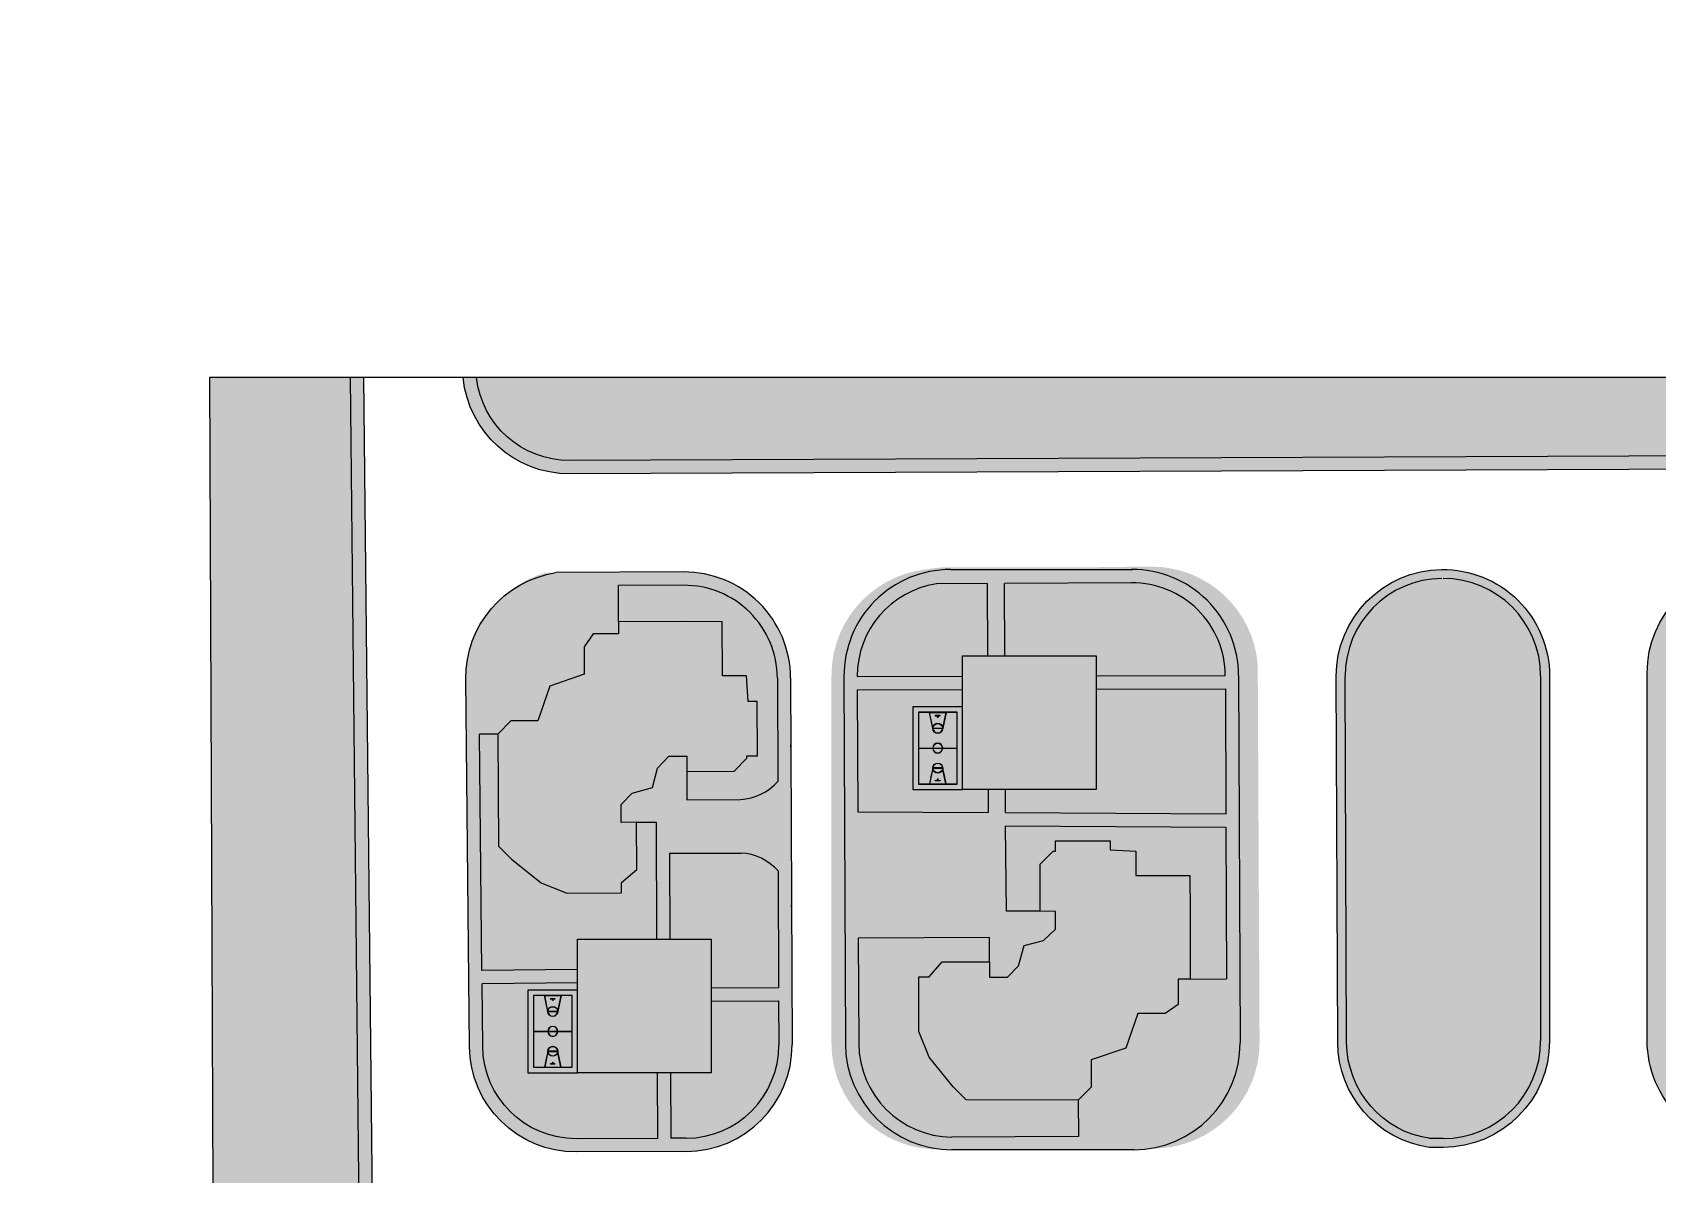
# Model space of a CAD drawing. Header units: inches. Extents: x -634 to 3638, y -6930911 to 5552.
# Drawn here: x 2488.9 to 2672, y 2470.1 to 2598.8 of the extents above; entities that cross this region are included whole.
import ezdxf

# ---------------------------------------------------------------- set-up
doc = ezdxf.new("R2010")
doc.units = ezdxf.units.IN
doc.header["$MEASUREMENT"] = 0
doc.layers.add('ELEV', color=134, linetype='Continuous', lineweight=18)
doc.layers.add('SPORT', color=7, linetype='Continuous')
doc.layers.add('зеленая зона', color=100, linetype='Continuous')
for name, color, linetype, true_color in [('дет.площадки', 7, 'Continuous', 0xf5eb38), ('дорога', 7, 'Continuous', 0x737373), ('жил.зона', 7, 'Continuous', 0xee6868)]:
    doc.layers.add(name, color=color, linetype=linetype, true_color=true_color)

# ---------------------------------------------------------------- blocks, each defined once
blk = doc.blocks.new('A$C6FDB6B95')
at = {"layer": 'SPORT'}
for p, q in [((-2148, 1133), (1300, 1133)), ((-2148, -936), (-2148, 1133)), ((-1918, 904), (1070, 904)), ((-1918, -706), (-1918, 904)), ((-427, -706), (-427, 904)), ((-421, -706), (-421, 904)), ((1070, 904), (1070, -706)), ((1300, 1133), (1300, -936)), ((-1920, 438), (-1256, 300)), ((-1918, -246), (-1918, 444)), ((-1918, -246), (-1918, 444)), ((-1918, 444), (-1255, 306)), ((-1721, 403), (-1720, 408)), ((-1716, 402), (-1721, 403)), ((-1720, 408), (-1715, 407)), ((-1715, 407), (-1716, 402)), ((-1620, 382), (-1619, 387)), ((-1615, 381), (-1620, 382)), ((-1619, 387), (-1613, 386)), ((-1613, 386), (-1615, 381)), ((-1519, 361), (-1518, 366)), ((-1513, 360), (-1519, 361)), ((-1518, 366), (-1512, 365)), ((-1512, 365), (-1513, 360)), ((-1277, 305), (-1276, 299)), ((-1258, -102), (-1258, 300)), ((-1252, 300), (-1252, -102)), ((-427, -418), (-427, 616)), ((-421, -418), (-421, 616)), ((1070, 444), (406, 306)), ((1071, 438), (407, 300)), ((409, -102), (409, 300)), ((429, 305), (428, 299)), ((1070, -246), (1070, 444)), ((1070, -246), (1070, 444)), ((-1256, -102), (-1920, -240)), ((-1255, -108), (-1918, -246)), ((-1277, -107), (-1276, -101)), ((406, -108), (1070, -246)), ((407, -102), (1071, -240)), ((429, -107), (428, -101)), ((1300, -936), (-2148, -936)), ((1070, -706), (-1918, -706))]:
    blk.add_line(p, q, dxfattribs=at)
for points in [[(1300, -936), (-2148, -936), (-2148, 1133), (1300, 1133)], [(1076, -711), (-1924, -711), (-1924, 909), (1076, 909)], [(-1781, 202), (-1784, 202), (-1784, -4), (-1781, -4)], [(671, 361), (669, 366), (664, 365), (665, 360)], [(772, 382), (771, 387), (765, 386), (766, 381)], [(873, 403), (872, 408), (866, 407), (868, 402)], [(932, 202), (936, 202), (936, -4), (932, -4)], [(-1721, -205), (-1720, -211), (-1715, -209), (-1716, -204)], [(-1620, -184), (-1619, -190), (-1613, -188), (-1615, -183)], [(-1519, -163), (-1518, -168), (-1512, -167), (-1513, -162)], [(671, -163), (669, -168), (664, -167), (665, -162)], [(772, -184), (771, -190), (765, -188), (766, -183)], [(873, -205), (872, -211), (866, -209), (868, -204)]]:
    blk.add_lwpolyline(points, close=True, dxfattribs=at)
blk.add_lwpolyline([(403, -102, -0.985815), (403, 300)], format="xyb", close=True, dxfattribs=at)
for centre, radius in [((-1741, 99), 25.9), ((-424, 99), 207), ((-424, 99), 201), ((892, 99), 25.9)]:
    blk.add_circle(centre, radius, dxfattribs=at)
for centre, radius, start, end in [((-1255, 99), 207, 96.21469, 263.78531), ((-1255, 99), 201, 96.21469, 263.78531), ((-1255, 99), 207, 270, 90), ((-1255, 99), 201, 270.81854, 89.18146), ((406, 99), 207, 90, 270), ((406, 99), 201, 276.21469, 83.78531), ((406, 99), 207, 276.21469, 83.78531)]:
    blk.add_arc(centre, radius, start, end, dxfattribs=at)

msp = doc.modelspace()

# ---------------------------------------------------------------- hatches: boundary and pattern name
at = {"layer": 'ELEV', "linetype": 'Continuous'}
h = msp.add_hatch(dxfattribs=at)
h.set_pattern_fill('ANSI31', color=256, scale=0.01044, style=0)
h.set_pattern_definition([(45, (1262.311104, 3366.587935), (-0.02343928418428, 0.02343928418428), [])])
edge = h.paths.add_edge_path()
edge.add_ellipse((1445.78234, 3471.96182), major_axis=(0, 6932302.83262), ratio=0.00000001506, start_angle=89.999976115149, end_angle=270.000023884851)
edge.add_line((1445.67794, 3474.85168), (1445.67794, 3528.48347))
edge.add_line((1445.67794, 3528.48347), (1445.88675, 3528.48347))
edge.add_line((1445.88675, 3528.48347), (1445.88675, 3474.85168))
at = {"layer": 'дорога', "true_color": 0x58ba48}
h = msp.add_hatch(color=85, dxfattribs=at)
h.dxf.hatch_style = 1
h.paths.add_polyline_path([(2524.66716, 2559.8732), (2508.84036, 2559.8732), (2510.06584, 2258.98183), (2518.14343, 2259.70335, 0.391592956), (2527.70859, 2270.27975)])
at = {"layer": 'дорога', "true_color": 0x939598}
h = msp.add_hatch(color=252, dxfattribs=at)
h.dxf.hatch_style = 1
h.paths.add_polyline_path([(2529.2085, 2270.29604), (2526.16725, 2559.8732), (2524.66716, 2559.8732), (2527.70859, 2270.27975, -0.391592956), (2518.14343, 2259.70335), (2510.06584, 2258.98183), (2510.07197, 2257.47641), (2518.27688, 2258.2093, 0.391579164)])
h = msp.add_hatch(color=252, dxfattribs=at)
h.dxf.hatch_style = 1
h.paths.add_polyline_path([(2538.91758, 2559.8732), (2537.40944, 2559.8732, 0.387202094), (2549.40171, 2549.03748), (2962.53548, 2550.72011, 0.344538771), (2974.14404, 2559.8732), (2972.59332, 2559.8732, -0.33476711), (2962.52938, 2552.2201), (2549.3956, 2550.53747, -0.383201441)])
at = {"layer": 'дорога', "true_color": 0x58ba48}
h = msp.add_hatch(color=85, dxfattribs=at)
h.dxf.hatch_style = 1
h.paths.add_polyline_path([(2972.59332, 2559.8732), (2538.91758, 2559.8732, 0.383201441), (2549.3956, 2550.53747), (2962.52938, 2552.2201, 0.33476711)])
at = {"layer": 'дорога', "true_color": 0x939598}
h = msp.add_hatch(color=252, dxfattribs=at)
h.dxf.hatch_style = 1
h.paths.add_polyline_path([(2574.30239, 2526.02474, 0.414623583), (2562.23682, 2537.97568), (2547.86361, 2537.89702, 0.372666412), (2537.70148, 2525.9208), (2538.10795, 2484.48526, 0.412534407), (2550.15624, 2472.60307), (2562.51966, 2472.65343, 0.414213562), (2574.47069, 2484.7022)])
h.paths.add_polyline_path([(2562.61445, 2512.30424), (2562.59871, 2515.48874), (2562.59022, 2517.20727), (2560.57597, 2517.19732), (2559.31708, 2515.86771), (2558.74017, 2513.67077), (2556.45401, 2513.04044), (2555.19566, 2511.77055), (2555.20941, 2509.75316), (2556.92809, 2509.76165), (2559.14431, 2509.7726), (2559.19796, 2496.59855), (2560.69797, 2496.59855), (2560.65848, 2506.29622), (2568.71232, 2506.29665, -0.200668805), (2572.89091, 2504.28666), (2572.94448, 2491.13419), (2565.36322, 2491.10331), (2565.36322, 2489.6033), (2572.95059, 2489.6342), (2572.9707, 2484.69609, -0.414213562), (2562.51355, 2474.15342), (2560.78942, 2474.14639), (2560.7593, 2481.54111), (2559.25929, 2481.54111), (2559.28943, 2474.14028), (2550.15013, 2474.10306, -0.412534407), (2539.60787, 2484.49998), (2539.53866, 2491.5554), (2550.29771, 2491.66094), (2550.29771, 2493.16101), (2539.52395, 2493.05533), (2539.26268, 2519.68978), (2541.31999, 2519.70996), (2542.77558, 2521.18217), (2545.83676, 2521.1973), (2547.15546, 2525.10812), (2551.05176, 2526.46309), (2551.04105, 2529.52756), (2552.03639, 2530.99535), (2552.49665, 2530.99762), (2554.92346, 2531.00961), (2554.91823, 2532.36552), (2554.89596, 2536.43549), (2562.24503, 2536.4757, -0.414623583), (2572.8024, 2526.01863), (2572.84985, 2514.36807, -0.202698379), (2568.64555, 2512.3288)], flags=16)
h.paths.add_polyline_path([(2550.29771, 2490.85145), (2550.29771, 2481.54111), (2544.7115, 2481.54111), (2544.7115, 2490.85145)], flags=0)
h.paths.add_polyline_path([(2549.69254, 2490.24628), (2549.69254, 2482.14628), (2545.31668, 2482.14628), (2545.31668, 2490.24628)], flags=0)
h.paths.add_polyline_path([(2548.41979, 2482.1618), (2548.42045, 2482.15864), (2548.43564, 2482.1618)], flags=0)
h.paths.add_polyline_path([(2549.67702, 2490.23076), (2549.67702, 2486.18852), (2548.06317, 2486.18852, -0.986206236), (2546.94604, 2486.18852), (2546.10787, 2486.18852), (2545.33219, 2486.18852), (2545.33219, 2486.20404), (2545.33219, 2490.23076), (2548.41979, 2490.23076), (2548.42045, 2490.23392), (2548.43564, 2490.23076)], flags=0)
h.paths.add_polyline_path([(2546.58942, 2490.23076), (2546.94927, 2488.49899, -0.897017361), (2548.05995, 2488.49899), (2548.04452, 2488.49731, 0.897017361), (2546.9647, 2488.49731), (2546.94927, 2488.49899), (2546.96022, 2488.44628), (2548.06317, 2488.44628, -1.006968894), (2546.94599, 2488.43852), (2546.80087, 2489.13689), (2546.78568, 2489.13373), (2546.78252, 2489.14892), (2546.73249, 2489.40795), (2546.72885, 2489.4072), (2546.7257, 2489.42239), (2546.6769, 2489.68168), (2546.67203, 2489.68067), (2546.66887, 2489.69586), (2546.57357, 2490.23076)], flags=0)
h.paths.add_polyline_path([(2548.34034, 2489.69586), (2548.33718, 2489.68067), (2548.32199, 2489.68382), (2548.32515, 2489.69902)], flags=0)
h.paths.add_polyline_path([(2547.78392, 2489.86766), (2547.78392, 2489.85835), (2547.2253, 2489.85835), (2547.2253, 2489.86766)], flags=0)
h.paths.add_polyline_path([(2548.28352, 2489.42239), (2548.28036, 2489.4072), (2548.26517, 2489.41035), (2548.26832, 2489.42555)], flags=0)
h.paths.add_polyline_path([(2547.57444, 2489.75128, -1), (2547.43478, 2489.75128, -1)], flags=0)
h.paths.add_polyline_path([(2548.22669, 2489.14892), (2548.22354, 2489.13373), (2548.20834, 2489.13689), (2548.2115, 2489.15208)], flags=0)
h.paths.add_polyline_path([(2548.04766, 2488.43076, -0.985814884), (2546.96156, 2488.43076)], flags=0)
h.paths.add_polyline_path([(2546.96156, 2486.20404), (2548.04766, 2486.20404, 0.985811187)], flags=0)
h.paths.add_polyline_path([(2548.06317, 2483.94628), (2546.96022, 2483.94628), (2546.94927, 2483.89356), (2546.9647, 2483.89524, 0.897017361), (2548.04452, 2483.89524), (2548.05995, 2483.89356, -0.897017361), (2546.94927, 2483.89356), (2546.58942, 2482.1618), (2546.57357, 2482.1618), (2546.68407, 2482.69354), (2546.66887, 2482.6967), (2546.67203, 2482.71189), (2546.72885, 2482.96951), (2546.7257, 2482.97017), (2546.72885, 2482.98536), (2546.78656, 2483.2428), (2546.78252, 2483.24363), (2546.78568, 2483.25883), (2546.94599, 2483.95404, -1.006968894)], flags=0)
h.paths.add_polyline_path([(2548.04766, 2483.9618), (2546.96156, 2483.9618, -0.985814884)], flags=0)
h.paths.add_polyline_path([(2548.22354, 2483.25883), (2548.22669, 2483.24363), (2548.2115, 2483.24048), (2548.20834, 2483.25567)], flags=0)
h.paths.add_polyline_path([(2548.28036, 2482.98536), (2548.28352, 2482.97017), (2548.26832, 2482.96701), (2548.26517, 2482.9822)], flags=0)
h.paths.add_polyline_path([(2548.33718, 2482.71189), (2548.34034, 2482.6967), (2548.32515, 2482.69354), (2548.32199, 2482.70873)], flags=0)
h.paths.add_polyline_path([(2547.57444, 2482.64128, -1), (2547.43478, 2482.64128, -1)], flags=0)
h.paths.add_polyline_path([(2547.78392, 2482.53421), (2547.78392, 2482.5249), (2547.2253, 2482.5249), (2547.2253, 2482.53421)], flags=0)
at = {"layer": 'дорога', "true_color": 0xcd6928, "transparency": 33554610}
h = msp.add_hatch(color=32, dxfattribs=at)
h.dxf.hatch_style = 1
edge = h.paths.add_edge_path()
edge.add_arc((2562.47079, 2484.65333), 12, 270.2333558, 360.2333558)
edge.add_line((2574.47069, 2484.7022), (2574.30239, 2526.02474))
edge.add_arc((2562.30249, 2525.97586), 12, 0.2333558, 90.3135523)
edge.add_line((2562.23682, 2537.97568), (2546.6502, 2537.89103))
edge.add_arc((2550.39863, 2525.70561), 12.74893, 107.098725, 168.4135683)
edge.add_line((2537.90949, 2528.26618), (2538.10795, 2484.48526))
edge.add_arc((2550.10737, 2484.60297), 12, 180.5620272, 263.6084069)
edge.add_line((2548.77149, 2472.67756), (2562.51966, 2472.65343))
h = msp.add_hatch(color=32, dxfattribs=at)
h.dxf.hatch_style = 1
edge = h.paths.add_edge_path()
edge.add_arc((2615.13154, 2484.99011), 12, 270.2333558, 360.2333558)
edge.add_line((2627.13144, 2485.03898), (2626.92551, 2527.51065))
edge.add_arc((2614.96218, 2526.57333), 12, 4.4799378, 90.5620272)
edge.add_line((2614.84447, 2538.57275), (2590.78397, 2538.33673))
edge.add_arc((2590.90168, 2526.3373), 12, 90.5620272, 180)
edge.add_line((2578.90168, 2526.3373), (2578.90168, 2484.89143))
edge.add_arc((2590.90168, 2484.89143), 12, 180, 270.2333558)
edge.add_line((2590.95056, 2472.89153), (2615.18041, 2472.99021))
at = {"layer": 'дорога', "true_color": 0xcd6928}
h = msp.add_hatch(color=32, dxfattribs=at)
h.dxf.hatch_style = 1
edge = h.paths.add_edge_path()
edge.add_arc((2612.748, 2485.17034), 12.05501, 282.8118436, 363.9686115)
edge.add_line((2624.7741, 2486.00467), (2624.60402, 2527.76515))
edge.add_arc((2612.45505, 2526.33929), 12.23236, 6.6938905, 95.5820716)
edge.add_line((2611.26519, 2538.51364), (2592.13792, 2538.51364))
edge.add_arc((2592.13792, 2526.51364), 12, 90, 180.2333558)
edge.add_line((2580.13802, 2526.46476), (2580.3066, 2485.07187))
edge.add_arc((2592.3065, 2485.12074), 12, 180.2333558, 270)
edge.add_line((2592.3065, 2473.12074), (2615.4212, 2473.41545))
at = {"layer": 'дорога', "true_color": 0x939598}
h = msp.add_hatch(color=252, dxfattribs=at)
h.dxf.hatch_style = 1
h.paths.add_polyline_path([(2624.9412, 2484.90776), (2624.77261, 2526.30094, 0.414623583), (2612.70704, 2538.25188), (2592.30161, 2538.25188, 0.415406969), (2580.30171, 2526.20301), (2580.4703, 2484.81011, 0.413021162), (2592.4702, 2472.85899), (2612.99018, 2472.85899, 0.414213562)])
h.paths.add_polyline_path([(2612.08135, 2484.31073), (2608.17438, 2482.98068), (2608.16814, 2479.91946), (2606.70016, 2478.4596), (2606.71697, 2474.33345), (2592.47054, 2474.27543, -0.407425594), (2581.97029, 2484.81622), (2581.92188, 2496.70063), (2596.70656, 2496.76085), (2596.70656, 2494.03875), (2596.70306, 2492.32005), (2598.72048, 2492.31215), (2599.98671, 2493.57418), (2600.6104, 2495.86217), (2602.80565, 2496.44546), (2604.1316, 2497.70821), (2604.1357, 2499.72247), (2602.41715, 2499.72597), (2598.62028, 2499.72597), (2598.51803, 2509.35374), (2623.34224, 2509.20303), (2623.41185, 2492.11123), (2619.31617, 2492.09455), (2617.96026, 2492.09584), (2617.95531, 2489.669), (2617.95438, 2489.20874), (2616.48949, 2488.20914), (2613.425, 2488.21095)], flags=16)
h.paths.add_polyline_path([(2598.51826, 2510.85376), (2598.50399, 2513.46121), (2596.5484, 2513.46121), (2596.56118, 2510.86565), (2581.86383, 2510.95488), (2581.80783, 2524.70302), (2593.66907, 2524.72928), (2593.66907, 2526.22928), (2581.80173, 2526.20301), (2581.8017, 2526.20912, -0.371645605), (2590.71629, 2536.63152), (2596.43421, 2536.66281), (2596.47429, 2528.51866), (2598.42159, 2528.51866), (2598.37696, 2536.67344), (2612.71525, 2536.75191, -0.414623583), (2623.27263, 2526.29483), (2608.73458, 2526.26264), (2608.73458, 2524.76264), (2623.27874, 2524.79484), (2623.33613, 2510.70309)], flags=16)
h.paths.add_polyline_path([(2593.66907, 2513.46121), (2588.08287, 2513.46121), (2588.08287, 2522.77155), (2593.66907, 2522.77155)], flags=0)
h.paths.add_polyline_path([(2593.0639, 2514.06638), (2588.68804, 2514.06638), (2588.68804, 2522.16638), (2593.0639, 2522.16638)], flags=0)
h.paths.add_polyline_path([(2591.79116, 2514.0819), (2591.79181, 2514.07874), (2591.807, 2514.0819)], flags=0)
h.paths.add_polyline_path([(2593.04838, 2518.10862), (2591.43454, 2518.10862, -0.986206236), (2590.3174, 2518.10862), (2589.47923, 2518.10862), (2588.70356, 2518.10862), (2588.70356, 2518.12414), (2588.70356, 2522.15086), (2591.79116, 2522.15086), (2591.79181, 2522.15402), (2591.807, 2522.15086), (2593.04838, 2522.15086)], flags=0)
h.paths.add_polyline_path([(2591.43131, 2515.81366), (2591.41588, 2515.81534, -0.897017361), (2590.33606, 2515.81534), (2590.32063, 2515.81366, 0.897017361)], flags=0)
h.paths.add_polyline_path([(2589.94494, 2514.0819), (2590.05543, 2514.61364), (2590.04024, 2514.6168), (2590.04339, 2514.63199), (2590.10021, 2514.88961), (2590.09706, 2514.89027), (2590.10022, 2514.90546), (2590.15792, 2515.1629), (2590.15389, 2515.16374), (2590.15704, 2515.17893), (2590.31735, 2515.87414, -1.006968894), (2591.43454, 2515.86638), (2590.33159, 2515.86638), (2589.96078, 2514.0819)], flags=0)
h.paths.add_polyline_path([(2591.7117, 2514.6168), (2591.69651, 2514.61364), (2591.69335, 2514.62883), (2591.70855, 2514.63199)], flags=0)
h.paths.add_polyline_path([(2591.15528, 2514.445), (2590.59666, 2514.445), (2590.59666, 2514.45431), (2590.87597, 2514.49155, -0.414213562), (2590.80614, 2514.56138, -1), (2590.9458, 2514.56138, -0.414213562), (2590.87597, 2514.49155), (2591.09942, 2514.45431), (2591.15528, 2514.45431)], flags=0)
h.paths.add_polyline_path([(2591.65488, 2514.89027), (2591.63969, 2514.88711), (2591.63653, 2514.9023), (2591.65172, 2514.90546)], flags=0)
h.paths.add_polyline_path([(2591.59805, 2515.16374), (2591.58286, 2515.16058), (2591.5797, 2515.17577), (2591.5949, 2515.17893)], flags=0)
h.paths.add_polyline_path([(2591.41902, 2515.8819), (2590.33292, 2515.8819, -0.985814884)], flags=0)
h.paths.add_polyline_path([(2590.33292, 2518.12414), (2591.41902, 2518.12414, 0.985811187)], flags=0)
h.paths.add_polyline_path([(2591.43454, 2520.35086), (2591.41902, 2520.35086, -0.99433131), (2590.33287, 2520.3602), (2590.32063, 2520.41909, 1.048443141)], flags=0)
h.paths.add_polyline_path([(2590.31574, 2520.36638), (2590.31735, 2520.35862, -0.993079335), (2591.43454, 2520.36638)], flags=0)
h.paths.add_polyline_path([(2591.5949, 2521.05383), (2591.5797, 2521.05699), (2591.58286, 2521.07218), (2591.59805, 2521.06902)], flags=0)
h.paths.add_polyline_path([(2591.65172, 2521.3273), (2591.63653, 2521.33046), (2591.63969, 2521.34565), (2591.65488, 2521.34249)], flags=0)
h.paths.add_polyline_path([(2591.70855, 2521.60077), (2591.69335, 2521.60392), (2591.69651, 2521.61912), (2591.7117, 2521.61596)], flags=0)
h.paths.add_polyline_path([(2590.17223, 2521.05699), (2590.15704, 2521.05383), (2590.15389, 2521.06902), (2590.16908, 2521.07218)], flags=0)
h.paths.add_polyline_path([(2590.80614, 2521.67138, -0.414213562), (2590.87597, 2521.74121), (2590.65252, 2521.77845), (2590.59666, 2521.77845), (2590.59666, 2521.78776), (2591.15528, 2521.78776), (2591.15528, 2521.77845), (2590.87597, 2521.74121, -0.414213562), (2590.9458, 2521.67138, -1)], flags=0)
h.paths.add_polyline_path([(2590.11541, 2521.33046), (2590.10022, 2521.3273), (2590.09706, 2521.34249), (2590.11225, 2521.34565)], flags=0)
h.paths.add_polyline_path([(2590.05858, 2521.60392), (2590.04339, 2521.60077), (2590.04024, 2521.61596), (2590.05543, 2521.61912)], flags=0)
h = msp.add_hatch(color=252, dxfattribs=at)
h.dxf.hatch_style = 1
h.paths.add_polyline_path([(2659.79946, 2526.26006, 0.417880485), (2647.65532, 2538.24512, 0.412534407), (2635.77313, 2526.19682), (2635.94111, 2484.95256, 0.372297113), (2646.25309, 2473.12074), (2647.79946, 2473.12074, 0.414213562), (2659.79946, 2485.12074)])
at = {"layer": 'дорога', "true_color": 0xcd6928, "transparency": 33554610}
h = msp.add_hatch(color=32, dxfattribs=at)
h.dxf.hatch_style = 1
edge = h.paths.add_edge_path()
edge.add_arc((2707.02931, 2485.24209), 12, 270.2333558, 360.2333558)
edge.add_line((2719.02921, 2485.29097), (2718.82329, 2527.76263))
edge.add_arc((2706.85995, 2526.82531), 12, 4.4799378, 90.5620272)
edge.add_line((2706.74224, 2538.82473), (2682.68175, 2538.58871))
edge.add_arc((2682.79946, 2526.58929), 12, 90.5620272, 180)
edge.add_line((2670.79946, 2526.58929), (2670.79946, 2485.14341))
edge.add_arc((2682.79946, 2485.14341), 12, 180, 270.2333558)
edge.add_line((2682.84833, 2473.14351), (2707.07819, 2473.24219))
at = {"layer": 'дорога', "true_color": 0x939598}
h = msp.add_hatch(color=252, dxfattribs=at)
h.dxf.hatch_style = 1
h.paths.add_polyline_path([(2718.85985, 2526.87418, 0.415894714), (2706.74224, 2538.82473), (2682.68175, 2538.58871, 0.411343417), (2670.79946, 2526.58929), (2670.79946, 2485.14341, 0.415406969), (2682.84833, 2473.14351), (2707.07819, 2473.24219, 0.414213562), (2719.02921, 2485.29097)])
h.paths.add_polyline_path([(2710.07646, 2509.20602), (2710.07646, 2501.31711), (2717.46389, 2501.32764), (2717.52312, 2486.78485, -0.414213562), (2705.57209, 2474.73607), (2703.25976, 2474.72665), (2703.28143, 2491.84278), (2701.78143, 2491.84278), (2701.75975, 2474.72054), (2682.84222, 2474.6435, -0.415406969), (2672.29946, 2485.14341), (2672.29946, 2493.36832), (2695.07646, 2493.36832), (2695.07646, 2494.86832), (2672.29946, 2494.86832), (2672.29946, 2515.92051), (2695.07646, 2515.92051), (2695.07646, 2517.42051), (2672.29946, 2517.42051), (2672.29946, 2526.58929, -0.411343417), (2682.69646, 2537.08878), (2701.83894, 2537.27656), (2701.81515, 2518.48457), (2703.31516, 2518.48457), (2703.33896, 2537.29128), (2705.2484, 2537.31001, -0.415894714), (2717.36601, 2525.35946), (2717.43157, 2509.26116), (2715.66266, 2509.24789), (2715.66266, 2509.20602)], flags=16)
h.paths.add_polyline_path([(2710.07646, 2509.20602), (2710.07646, 2518.51636), (2715.66266, 2518.51636), (2715.66266, 2509.20602)], flags=0)
h.paths.add_polyline_path([(2710.68163, 2509.81119), (2710.68163, 2517.91119), (2715.05749, 2517.91119), (2715.05749, 2509.81119)], flags=0)
h.paths.add_polyline_path([(2711.95438, 2517.89567), (2711.95372, 2517.89883), (2711.93853, 2517.89567)], flags=0)
h.paths.add_polyline_path([(2711.95438, 2509.82671), (2711.95372, 2509.82355), (2711.93853, 2509.82671), (2710.69715, 2509.82671), (2710.69715, 2513.86895), (2712.31099, 2513.86895, -0.986204438), (2713.42813, 2513.86895), (2714.2663, 2513.86895), (2715.04198, 2513.86895), (2715.04198, 2513.85343), (2715.04198, 2509.82671)], flags=0)
h.paths.add_polyline_path([(2713.4249, 2511.55848, -0.897017361), (2712.31422, 2511.55848), (2712.32965, 2511.56015, 0.897017361), (2713.40947, 2511.56015), (2713.4249, 2511.55848), (2713.41395, 2511.61119), (2712.31099, 2511.61119, -1.006968894), (2713.42818, 2511.61895), (2713.5733, 2510.92058), (2713.58849, 2510.92374), (2713.59165, 2510.90855), (2713.64168, 2510.64951), (2713.64531, 2510.65027), (2713.64847, 2510.63508), (2713.69727, 2510.37579), (2713.70214, 2510.3768), (2713.7053, 2510.36161), (2713.8006, 2509.82671), (2713.78475, 2509.82671)], flags=0)
h.paths.add_polyline_path([(2713.14887, 2510.18981), (2712.59025, 2510.18981), (2712.59025, 2510.19912), (2713.14887, 2510.19912)], flags=0)
h.paths.add_polyline_path([(2712.79973, 2510.30619, -1), (2712.93939, 2510.30619, -1)], flags=0)
h.paths.add_polyline_path([(2712.04902, 2510.35845), (2712.03383, 2510.36161), (2712.03698, 2510.3768), (2712.05218, 2510.37364)], flags=0)
h.paths.add_polyline_path([(2712.10584, 2510.63192), (2712.09065, 2510.63508), (2712.09381, 2510.65027), (2712.109, 2510.64711)], flags=0)
h.paths.add_polyline_path([(2712.16267, 2510.90539), (2712.14748, 2510.90855), (2712.15063, 2510.92374), (2712.16583, 2510.92058)], flags=0)
h.paths.add_polyline_path([(2713.41261, 2511.62671), (2712.32651, 2511.62671, -0.985814884)], flags=0)
h.paths.add_polyline_path([(2713.41261, 2513.85343), (2712.32651, 2513.85343, 0.985814884)], flags=0)
h.paths.add_polyline_path([(2712.31099, 2516.11119), (2713.41395, 2516.11119), (2713.4249, 2516.1639), (2713.40947, 2516.16222, 0.897017361), (2712.32965, 2516.16222), (2712.31422, 2516.1639, -0.897017361), (2713.4249, 2516.1639), (2713.78475, 2517.89567), (2713.8006, 2517.89567), (2713.6901, 2517.36393), (2713.7053, 2517.36077), (2713.70214, 2517.34558), (2713.64532, 2517.08796), (2713.64847, 2517.0873), (2713.64531, 2517.07211), (2713.58761, 2516.81467), (2713.59165, 2516.81383), (2713.58849, 2516.79864), (2713.42818, 2516.10343, -1.006968894)], flags=0)
h.paths.add_polyline_path([(2712.32651, 2516.09567), (2713.41261, 2516.09567, -0.985814884)], flags=0)
h.paths.add_polyline_path([(2712.15063, 2516.79864), (2712.14748, 2516.81383), (2712.16267, 2516.81699), (2712.16583, 2516.8018)], flags=0)
h.paths.add_polyline_path([(2712.09381, 2517.07211), (2712.09065, 2517.0873), (2712.10584, 2517.09046), (2712.109, 2517.07527)], flags=0)
h.paths.add_polyline_path([(2712.79973, 2517.41619, -1), (2712.93939, 2517.41619, -1)], flags=0)
h.paths.add_polyline_path([(2712.03698, 2517.34558), (2712.03383, 2517.36077), (2712.04902, 2517.36393), (2712.05218, 2517.34873)], flags=0)
h.paths.add_polyline_path([(2713.14887, 2517.52326), (2712.59025, 2517.52326), (2712.59025, 2517.53257), (2713.14887, 2517.53257)], flags=0)
at = {"layer": 'дорога', "true_color": 0x58ba48}
h = msp.add_hatch(color=85, dxfattribs=at)
h.dxf.hatch_style = 1
h.paths.add_polyline_path([(2572.8024, 2526.01863, 0.414623583), (2562.24503, 2536.4757), (2554.89596, 2536.43549), (2554.91823, 2532.36552), (2562.5155, 2532.39998), (2566.58715, 2532.36552), (2566.61647, 2526.27346), (2569.3302, 2526.28134), (2569.52282, 2523.38757), (2570.52005, 2523.39202), (2570.55042, 2517.24638), (2569.37448, 2517.24079), (2569.37574, 2516.98494), (2567.92014, 2515.51503), (2562.59871, 2515.48874), (2562.61445, 2512.30424), (2568.64555, 2512.3288, 0.202698379), (2572.84985, 2514.36807)])
h = msp.add_hatch(color=85, dxfattribs=at)
h.dxf.hatch_style = 1
h.paths.add_polyline_path([(2596.43421, 2536.66281), (2590.71629, 2536.63152, 0.371811164), (2581.80173, 2526.20301), (2593.66907, 2526.22928), (2593.66907, 2528.51866), (2596.47429, 2528.51866)])
h = msp.add_hatch(color=85, dxfattribs=at)
h.dxf.hatch_style = 1
h.paths.add_polyline_path([(2612.71525, 2536.75191), (2598.37696, 2536.67344), (2598.42159, 2528.51866), (2608.73458, 2528.51866), (2608.73458, 2526.26264), (2623.27263, 2526.29483, 0.414623583)])
h = msp.add_hatch(color=85, dxfattribs=at)
h.dxf.hatch_style = 1
h.paths.add_polyline_path([(2658.79946, 2526.25188, 0.414213562), (2647.79946, 2537.25188, 0.416277986), (2636.77312, 2526.20089), (2636.9411, 2484.95663, 0.37050869), (2646.32532, 2474.12074), (2647.79946, 2474.12074, 0.414213562), (2658.79946, 2485.12074)])
at = {"layer": 'дорога', "true_color": 0xf4ee51}
h = msp.add_hatch(color=41, dxfattribs=at)
h.dxf.hatch_style = 1
h.paths.add_polyline_path([(2608.73458, 2528.51866), (2593.66907, 2528.51866), (2593.66907, 2513.46121), (2608.73458, 2513.46121)])
at = {"layer": 'дорога', "true_color": 0x58ba48}
h = msp.add_hatch(color=85, dxfattribs=at)
h.dxf.hatch_style = 1
h.paths.add_polyline_path([(2593.66907, 2524.72928), (2581.80783, 2524.70302), (2581.86383, 2510.95488), (2596.56118, 2510.86565), (2596.5484, 2513.46121), (2593.66907, 2513.46121)])
h.paths.add_polyline_path([(2588.68804, 2522.16638), (2593.0639, 2522.16638), (2593.0639, 2514.06638), (2588.68804, 2514.06638)], flags=16)
h.paths.add_polyline_path([(2591.79116, 2514.0819), (2591.79181, 2514.07874), (2591.807, 2514.0819)], flags=0)
h.paths.add_polyline_path([(2588.70356, 2522.15086), (2591.79116, 2522.15086), (2591.79181, 2522.15402), (2591.807, 2522.15086), (2593.04838, 2522.15086), (2593.04838, 2518.10862), (2591.43454, 2518.10862, -0.986206236), (2590.3174, 2518.10862), (2589.47923, 2518.10862), (2588.70356, 2518.10862), (2588.70356, 2518.12414)], flags=0)
h.paths.add_polyline_path([(2590.33292, 2518.12414), (2591.41902, 2518.12414, 0.985811187)], flags=0)
h.paths.add_polyline_path([(2590.31735, 2520.35862), (2590.17223, 2521.05699), (2590.15704, 2521.05383), (2590.15389, 2521.06902), (2590.10385, 2521.32805), (2590.10022, 2521.3273), (2590.09706, 2521.34249), (2590.04827, 2521.60178), (2590.04339, 2521.60077), (2590.04024, 2521.61596), (2589.94494, 2522.15086), (2589.96078, 2522.15086), (2590.32063, 2520.41909, -0.897017361), (2591.43131, 2520.41909), (2591.41588, 2520.41741, 0.897017361), (2590.33606, 2520.41741), (2590.32063, 2520.41909), (2590.33159, 2520.36638), (2591.43454, 2520.36638, -1.006968894)], flags=0)
h.paths.add_polyline_path([(2590.33292, 2520.35086), (2591.41902, 2520.35086, -0.985814884)], flags=0)
h.paths.add_polyline_path([(2591.43454, 2515.86638), (2590.33159, 2515.86638), (2590.32063, 2515.81366), (2590.33606, 2515.81534, 0.897017361), (2591.41588, 2515.81534), (2591.43131, 2515.81366, -0.897017361), (2590.32063, 2515.81366), (2589.96078, 2514.0819), (2589.94494, 2514.0819), (2590.05543, 2514.61364), (2590.04024, 2514.6168), (2590.04339, 2514.63199), (2590.10021, 2514.88961), (2590.09706, 2514.89027), (2590.10022, 2514.90546), (2590.15792, 2515.1629), (2590.15389, 2515.16374), (2590.15704, 2515.17893), (2590.31735, 2515.87414, -1.006968894)], flags=0)
h.paths.add_polyline_path([(2591.41902, 2515.8819), (2590.33292, 2515.8819, -0.985814884)], flags=0)
h.paths.add_polyline_path([(2590.59666, 2521.77845), (2590.59666, 2521.78776), (2591.15528, 2521.78776), (2591.15528, 2521.77845), (2590.87597, 2521.74121, -0.414213562), (2590.9458, 2521.67138, -1), (2590.80614, 2521.67138, -0.414213562), (2590.87597, 2521.74121), (2590.65252, 2521.77845)], flags=0)
h.paths.add_polyline_path([(2590.59666, 2514.45431), (2590.87597, 2514.49155, -0.414213562), (2590.80614, 2514.56138, -1), (2590.9458, 2514.56138, -0.414213562), (2590.87597, 2514.49155), (2591.09942, 2514.45431), (2591.15528, 2514.45431), (2591.15528, 2514.445), (2590.59666, 2514.445)], flags=0)
h.paths.add_polyline_path([(2591.58286, 2521.07218), (2591.59805, 2521.06902), (2591.5949, 2521.05383), (2591.5797, 2521.05699)], flags=0)
h.paths.add_polyline_path([(2591.63653, 2521.33046), (2591.63969, 2521.34565), (2591.65488, 2521.34249), (2591.65172, 2521.3273)], flags=0)
h.paths.add_polyline_path([(2591.69651, 2521.61912), (2591.7117, 2521.61596), (2591.70855, 2521.60077), (2591.69335, 2521.60392)], flags=0)
h.paths.add_polyline_path([(2591.5797, 2515.17577), (2591.5949, 2515.17893), (2591.59805, 2515.16374), (2591.58286, 2515.16058)], flags=0)
h.paths.add_polyline_path([(2591.63653, 2514.9023), (2591.65172, 2514.90546), (2591.65488, 2514.89027), (2591.63969, 2514.88711)], flags=0)
h.paths.add_polyline_path([(2591.69335, 2514.62883), (2591.70855, 2514.63199), (2591.7117, 2514.6168), (2591.69651, 2514.61364)], flags=0)
h = msp.add_hatch(color=85, dxfattribs=at)
h.dxf.hatch_style = 1
h.paths.add_polyline_path([(2623.27874, 2524.79484), (2608.73458, 2524.76264), (2608.73458, 2513.46121), (2598.50399, 2513.46121), (2598.51826, 2510.85376), (2623.33613, 2510.70309)])
h = msp.add_hatch(color=85, dxfattribs=at)
h.dxf.hatch_style = 1
h.paths.add_polyline_path([(2559.14431, 2509.7726), (2556.92809, 2509.76165), (2556.95439, 2504.44037), (2555.24294, 2502.9689), (2555.24875, 2501.79296), (2549.09768, 2501.76257), (2546.19724, 2502.92334), (2542.85247, 2505.62144), (2541.38241, 2507.07704), (2541.31999, 2519.70996), (2539.26268, 2519.68978), (2539.52395, 2493.05533), (2550.29771, 2493.16101), (2550.29771, 2496.59855), (2559.19796, 2496.59855)])
h = msp.add_hatch(color=85, dxfattribs=at)
h.dxf.hatch_style = 1
h.paths.add_polyline_path([(2623.34224, 2509.20303), (2598.51826, 2509.35374), (2598.51826, 2509.33184), (2598.62028, 2499.72597), (2602.41715, 2499.72597), (2602.42799, 2505.04746), (2603.89367, 2506.50732), (2604.14952, 2506.5068), (2604.15169, 2507.68275), (2610.2974, 2507.67024), (2610.29584, 2506.673), (2613.19016, 2506.48878), (2613.19016, 2503.77504), (2619.28228, 2503.76342), (2619.32857, 2499.69188), (2619.31617, 2492.09455), (2623.41185, 2492.11123)])
at = {"layer": 'дорога', "true_color": 0xcd6928}
h = msp.add_hatch(color=32, dxfattribs=at)
h.dxf.hatch_style = 1
h.paths.add_polyline_path([(2617.95438, 2489.20874), (2617.95531, 2489.669), (2617.96026, 2492.09584), (2619.31617, 2492.09455), (2619.32857, 2499.69188), (2619.28228, 2503.76342), (2613.19016, 2503.77504), (2613.19016, 2506.48878), (2610.29584, 2506.673), (2610.2974, 2507.67024), (2604.15169, 2507.68275), (2604.14952, 2506.5068), (2603.89367, 2506.50732), (2602.42799, 2505.04746), (2602.41715, 2499.72597), (2604.1357, 2499.72247), (2604.1316, 2497.70821), (2602.80565, 2496.44546), (2600.6104, 2495.86217), (2599.98671, 2493.57418), (2598.72048, 2492.31215), (2596.70306, 2492.32005), (2596.70656, 2494.03875), (2591.38523, 2494.04958), (2589.91873, 2492.33387), (2588.74278, 2492.33626), (2588.73026, 2486.18514), (2589.89945, 2483.28808), (2592.60726, 2479.95115), (2594.06712, 2478.48533), (2606.70016, 2478.4596), (2608.16814, 2479.91946), (2608.17438, 2482.98068), (2612.08135, 2484.31073), (2613.425, 2488.21095), (2616.48949, 2488.20914)])
at = {"layer": 'дорога', "true_color": 0x58ba48}
h = msp.add_hatch(color=85, dxfattribs=at)
h.dxf.hatch_style = 1
h.paths.add_polyline_path([(2572.89091, 2504.28666, 0.200668805), (2568.71232, 2506.29665), (2560.65848, 2506.29622), (2560.69797, 2496.59855), (2565.36322, 2496.59855), (2565.36322, 2491.10331), (2572.94448, 2491.13419)])
at = {"layer": 'дорога', "true_color": 0xcd6928}
h = msp.add_hatch(color=32, dxfattribs=at)
h.dxf.hatch_style = 1
h.paths.add_polyline_path([(2565.36322, 2496.59855), (2550.29771, 2496.59855), (2550.29771, 2481.54111), (2565.36322, 2481.54111)])
at = {"layer": 'дорога', "true_color": 0x58ba48}
h = msp.add_hatch(color=85, dxfattribs=at)
h.dxf.hatch_style = 1
h.paths.add_polyline_path([(2591.38523, 2494.04958), (2596.70656, 2494.03875), (2596.70656, 2496.76085), (2581.92188, 2496.70063), (2581.97029, 2484.81622, 0.407425594), (2592.47054, 2474.27543), (2606.71697, 2474.33345), (2606.70016, 2478.4596), (2594.06712, 2478.48533), (2592.60726, 2479.95115), (2589.89945, 2483.28808), (2588.73026, 2486.18514), (2588.74278, 2492.33626), (2589.91873, 2492.33387)])
h = msp.add_hatch(color=85, dxfattribs=at)
h.dxf.hatch_style = 1
h.paths.add_polyline_path([(2559.25929, 2481.54111), (2550.29771, 2481.54111), (2550.29771, 2491.66094), (2539.53866, 2491.5554), (2539.60787, 2484.49998, 0.412534407), (2550.15013, 2474.10306), (2559.28943, 2474.14028)])
h.paths.add_polyline_path([(2549.69254, 2482.14628), (2545.31668, 2482.14628), (2545.31668, 2490.24628), (2549.69254, 2490.24628)], flags=16)
h.paths.add_polyline_path([(2548.41979, 2482.1618), (2548.42045, 2482.15864), (2548.43564, 2482.1618)], flags=0)
h.paths.add_polyline_path([(2549.67702, 2486.18852), (2548.06317, 2486.18852, -0.986206236), (2546.94604, 2486.18852), (2546.10787, 2486.18852), (2545.33219, 2486.18852), (2545.33219, 2486.20404), (2545.33219, 2490.23076), (2548.41979, 2490.23076), (2548.42045, 2490.23392), (2548.43564, 2490.23076), (2549.67702, 2490.23076)], flags=0)
h.paths.add_polyline_path([(2546.57357, 2482.1618), (2546.68407, 2482.69354), (2546.66887, 2482.6967), (2546.67203, 2482.71189), (2546.72885, 2482.96951), (2546.7257, 2482.97017), (2546.72885, 2482.98536), (2546.78656, 2483.2428), (2546.78252, 2483.24363), (2546.78568, 2483.25883), (2546.94599, 2483.95404, -1.006968894), (2548.06317, 2483.94628), (2546.96022, 2483.94628), (2546.94927, 2483.89356), (2546.9647, 2483.89524, 0.897017361), (2548.04452, 2483.89524), (2548.05995, 2483.89356, -0.897017361), (2546.94927, 2483.89356), (2546.58942, 2482.1618)], flags=0)
h.paths.add_polyline_path([(2548.34034, 2482.6967), (2548.32515, 2482.69354), (2548.32199, 2482.70873), (2548.33718, 2482.71189)], flags=0)
h.paths.add_polyline_path([(2548.28352, 2482.97017), (2548.26832, 2482.96701), (2548.26517, 2482.9822), (2548.28036, 2482.98536)], flags=0)
h.paths.add_polyline_path([(2548.22669, 2483.24363), (2548.2115, 2483.24048), (2548.20834, 2483.25567), (2548.22354, 2483.25883)], flags=0)
h.paths.add_polyline_path([(2547.78392, 2482.5249), (2547.2253, 2482.5249), (2547.2253, 2482.53421), (2547.50461, 2482.57145, -0.414213562), (2547.43478, 2482.64128, -1), (2547.57444, 2482.64128, -0.414213562), (2547.50461, 2482.57145), (2547.72806, 2482.53421), (2547.78392, 2482.53421)], flags=0)
h.paths.add_polyline_path([(2548.04766, 2483.9618), (2546.96156, 2483.9618, -0.985814884)], flags=0)
h.paths.add_polyline_path([(2546.96156, 2486.20404), (2548.04766, 2486.20404, 0.985811187)], flags=0)
h.paths.add_polyline_path([(2546.94599, 2488.43852), (2546.80087, 2489.13689), (2546.78568, 2489.13373), (2546.78252, 2489.14892), (2546.73249, 2489.40795), (2546.72885, 2489.4072), (2546.7257, 2489.42239), (2546.6769, 2489.68168), (2546.67203, 2489.68067), (2546.66887, 2489.69586), (2546.57357, 2490.23076), (2546.58942, 2490.23076), (2546.94927, 2488.49899, -0.897017361), (2548.05995, 2488.49899), (2548.04452, 2488.49731, 0.897017361), (2546.9647, 2488.49731), (2546.94927, 2488.49899), (2546.96022, 2488.44628), (2548.06317, 2488.44628, -1.006968894)], flags=0)
h.paths.add_polyline_path([(2546.96156, 2488.43076), (2548.04766, 2488.43076, -0.985814884)], flags=0)
h.paths.add_polyline_path([(2548.22354, 2489.13373), (2548.20834, 2489.13689), (2548.2115, 2489.15208), (2548.22669, 2489.14892)], flags=0)
h.paths.add_polyline_path([(2548.28036, 2489.4072), (2548.26517, 2489.41035), (2548.26832, 2489.42555), (2548.28352, 2489.42239)], flags=0)
h.paths.add_polyline_path([(2548.33718, 2489.68067), (2548.32199, 2489.68382), (2548.32515, 2489.69902), (2548.34034, 2489.69586)], flags=0)
h.paths.add_polyline_path([(2547.78392, 2489.85835), (2547.50461, 2489.82111, -0.414213562), (2547.57444, 2489.75128, -1), (2547.43478, 2489.75128, -0.414213562), (2547.50461, 2489.82111), (2547.28116, 2489.85835), (2547.2253, 2489.85835), (2547.2253, 2489.86766), (2547.78392, 2489.86766)], flags=0)
h = msp.add_hatch(color=85, dxfattribs=at)
h.dxf.hatch_style = 1
h.paths.add_polyline_path([(2572.95059, 2489.6342), (2565.36322, 2489.6033), (2565.36322, 2481.54111), (2560.7593, 2481.54111), (2560.78942, 2474.14639), (2562.51355, 2474.15342, 0.414213562), (2572.9707, 2484.69609)])

# ---------------------------------------------------------------- linework, layer by layer
at = {"color": 7}
msp.add_lwpolyline([(2510.55356, 2139.23209), (2929.48263, 2042.52033), (2969.58625, 2216.23831), (2982.86242, 2333.81788), (2996.08687, 2559.8732), (2508.84036, 2559.8732)], close=True, dxfattribs=at)
at = {"layer": 'дет.площадки'}
for points in [[(2593.66907, 2528.51866), (2608.73458, 2528.51866), (2608.73458, 2513.46121), (2593.66907, 2513.46121)], [(2550.29771, 2496.59855), (2565.36322, 2496.59855), (2565.36322, 2481.54111), (2550.29771, 2481.54111)]]:
    msp.add_lwpolyline(points, close=True, dxfattribs=at)
at = {"layer": 'дорога'}
for p, q in [((2524.66733, 2559.85745), (2527.70876, 2270.26367)), ((2562.23682, 2537.97568), (2547.86361, 2537.89702)), ((2592.30161, 2538.25188), (2612.83838, 2538.25188)), ((2562.24503, 2536.4757), (2554.89596, 2536.43549)), ((2554.91823, 2532.36552), (2554.89596, 2536.43549)), ((2596.43421, 2536.66281), (2590.71629, 2536.63152)), ((2596.43421, 2536.66281), (2596.47429, 2528.51866)), ((2612.71525, 2536.75191), (2598.37696, 2536.67344)), ((2598.42159, 2528.51866), (2598.37696, 2536.67344)), ((2572.8024, 2526.01863), (2572.84985, 2514.36807)), ((2574.30239, 2526.02474), (2574.47069, 2484.7022)), ((2580.30171, 2526.20301), (2580.4703, 2484.81011)), ((2581.8017, 2526.20912), (2581.80173, 2526.20301)), ((2581.80173, 2526.20301), (2593.66907, 2526.22928)), ((2581.80505, 2524.70301), (2593.66907, 2524.72928)), ((2581.80783, 2524.70302), (2581.86383, 2510.95488)), ((2608.73458, 2526.26264), (2623.27263, 2526.29483)), ((2608.73458, 2524.76264), (2623.27874, 2524.79484)), ((2623.27874, 2524.79484), (2623.33613, 2510.70309)), ((2624.77261, 2526.30094), (2624.9412, 2484.90776)), ((2541.31999, 2519.70996), (2539.26268, 2519.68978)), ((2562.59871, 2515.48874), (2562.61445, 2512.30424)), ((2562.61445, 2512.30424), (2568.64555, 2512.3288)), ((2596.5484, 2513.46121), (2596.56118, 2510.86565)), ((2598.51826, 2510.85376), (2598.50399, 2513.46121)), ((2581.86383, 2510.95488), (2596.56118, 2510.86565)), ((2598.51826, 2510.85376), (2623.35135, 2510.703)), ((2556.92809, 2509.76165), (2559.14431, 2509.7726)), ((2559.14431, 2509.7726), (2559.19796, 2496.59855)), ((2598.51826, 2509.35374), (2598.51826, 2509.33184)), ((2598.51826, 2509.35374), (2623.34224, 2509.20303)), ((2598.62028, 2499.72597), (2598.51826, 2509.33184)), ((2623.34224, 2509.20303), (2623.41185, 2492.11123)), ((2560.65848, 2506.29622), (2568.71232, 2506.29665)), ((2560.65848, 2506.29622), (2560.69795, 2496.60466)), ((2572.89091, 2504.28666), (2572.94448, 2491.13419)), ((2602.41715, 2499.72597), (2598.62028, 2499.72597)), ((2599.00379, 2499.72597), (2599.00379, 2499.72597)), ((2596.70656, 2496.76085), (2581.92188, 2496.70063)), ((2581.92188, 2496.70063), (2581.97029, 2484.81622)), ((2596.70656, 2494.03875), (2596.70656, 2496.76085)), ((2550.29771, 2493.16101), (2539.52395, 2493.05533)), ((2619.31617, 2492.09455), (2623.41185, 2492.11123)), ((2550.31242, 2491.66109), (2539.53866, 2491.5554)), ((2565.36322, 2491.10331), (2572.94448, 2491.13419)), ((2565.36933, 2489.60333), (2572.95059, 2489.6342)), ((2572.95059, 2489.6342), (2572.9707, 2484.69609)), ((2559.25929, 2481.54111), (2559.28943, 2474.14028)), ((2560.7593, 2481.54111), (2560.78942, 2474.14639)), ((2606.70016, 2478.4596), (2606.71697, 2474.33345)), ((2559.28943, 2474.14028), (2550.15013, 2474.10306)), ((2562.51355, 2474.15342), (2560.78942, 2474.14639)), ((2606.71697, 2474.33345), (2592.47054, 2474.27543)), ((2562.51966, 2472.65343), (2550.15624, 2472.60307)), ((2612.99018, 2472.85899), (2592.4702, 2472.85899))]:
    msp.add_line(p, q, dxfattribs=at)
at = {"layer": 'дорога', "color": 7}
msp.add_line((2635.63579, 2559.918), (2635.63597, 2559.8732), dxfattribs=at)
at = {"layer": 'дорога'}
for points in [[(2526.16725, 2559.8732), (2529.20868, 2270.27942, -0.39117971), (2518.27688, 2258.2093), (2510.07197, 2257.47641)], [(2974.14404, 2559.8732, -0.344538771), (2962.53548, 2550.72011), (2549.40171, 2549.03748, -0.387202094), (2537.40944, 2559.8732, -0.387202094)], [(2972.59332, 2559.8732, -0.33476711), (2962.52938, 2552.2201), (2549.3956, 2550.53747, -0.383201441), (2538.91758, 2559.8732, -0.383201441)], [(2550.15624, 2472.60307, -0.412534407), (2538.10795, 2484.48526), (2537.70148, 2525.9208, -0.372666412), (2547.86361, 2537.89702, -0.372666412)], [(2670.79946, 2485.14341), (2670.79946, 2526.58929, -0.411343417), (2682.68175, 2538.58871), (2706.74224, 2538.82473, -0.415894714), (2718.85985, 2526.87418), (2719.02921, 2485.29097, -0.414213562), (2707.07819, 2473.24219), (2682.84833, 2473.14351, -0.415406969), (2670.79946, 2485.14341), (2670.79946, 2526.58929)], [(2550.15013, 2474.10306, -0.412534407), (2539.60787, 2484.49998), (2539.53866, 2491.5554)]]:
    msp.add_lwpolyline(points, format="xyb", dxfattribs=at)
msp.add_lwpolyline([(2646.25309, 2473.12074, -0.372297113), (2635.94111, 2484.95256), (2635.77313, 2526.19682, -0.412534407), (2647.65532, 2538.24512, -0.418080659), (2659.79946, 2526.25188), (2659.79946, 2485.12074, -0.414213562), (2647.79946, 2473.12074)], format="xyb", close=True, dxfattribs=at)
msp.add_lwpolyline([(2539.52395, 2493.05533), (2539.26268, 2519.68978)], dxfattribs=at)
for centre, radius, start, end in [((2562.30249, 2525.97586), 12, 0.2333558, 90.3135523), ((2592.30161, 2526.25188), 12, 90, 180.2333558), ((2612.77271, 2526.25206), 12, 0.2333558, 90.3135523), ((2562.30249, 2525.97586), 10.5, 0.2333558, 90.3135523), ((2592.30161, 2526.25188), 10.5, 98.6839077, 180.2333558), ((2612.77271, 2526.25206), 10.5, 0.2333558, 90.3135523), ((2568.33589, 2518.32081), 6, 358.6915562, 1.7751554), ((2568.33589, 2518.32081), 6, 272.9583249, 318.7923825), ((2568.39834, 2500.29544), 6.00941, 41.6179668, 87.0050612), ((2568.39834, 2500.29544), 6.00941, 359.4118747, 1.0548369), ((2562.47079, 2484.65333), 10.5, 270.2333558, 0.2333558), ((2562.47079, 2484.65333), 12, 270.2333558, 0.2333558), ((2592.4702, 2484.85899), 12, 180.2333558, 270), ((2592.61469, 2484.91936), 10.64491, 180.5551203, 269.2240782), ((2612.9413, 2484.85889), 12, 270.2333558, 0.2333558)]:
    msp.add_arc(centre, radius, start, end, dxfattribs=at)
at = {"layer": 'жил.зона', "ltscale": 100}
for points in [[(2545.83676, 2521.1973), (2542.77558, 2521.18217), (2541.31999, 2519.70996), (2541.38241, 2507.07704), (2542.85247, 2505.62144), (2546.19724, 2502.92334), (2549.09768, 2501.76257), (2555.24875, 2501.79296), (2555.24294, 2502.9689), (2556.95439, 2504.44037), (2556.92809, 2509.76165), (2555.20941, 2509.75316), (2555.19566, 2511.77055), (2556.45401, 2513.04044), (2558.74017, 2513.67077), (2559.31708, 2515.86771), (2560.57597, 2517.19732), (2562.59022, 2517.20727), (2562.59871, 2515.48874), (2567.92014, 2515.51503), (2569.37574, 2516.98494), (2569.37448, 2517.24079), (2570.55042, 2517.24638), (2570.52005, 2523.39202), (2569.52282, 2523.38757), (2569.3302, 2526.28134), (2566.61647, 2526.27346), (2566.58715, 2532.36552), (2562.5155, 2532.39998), (2554.91823, 2532.36552), (2554.92346, 2531.00961), (2552.49665, 2530.99762), (2552.03639, 2530.99535), (2551.04105, 2529.52756), (2551.05176, 2526.46309), (2547.15546, 2525.10812), (2545.83676, 2521.1973)], [(2608.17438, 2482.98068), (2608.16814, 2479.91946), (2606.70016, 2478.4596), (2594.06712, 2478.48533), (2592.60726, 2479.95115), (2589.89945, 2483.28808), (2588.73026, 2486.18514), (2588.74278, 2492.33626), (2589.91873, 2492.33387), (2591.38523, 2494.04958), (2596.70656, 2494.03875), (2596.70306, 2492.32005), (2598.72048, 2492.31215), (2599.98671, 2493.57418), (2600.6104, 2495.86217), (2602.80565, 2496.44546), (2604.1316, 2497.70821), (2604.1357, 2499.72247), (2602.41715, 2499.72597), (2602.42799, 2505.04746), (2603.89367, 2506.50732), (2604.14952, 2506.5068), (2604.15169, 2507.68275), (2610.2974, 2507.67024), (2610.29584, 2506.673), (2613.19016, 2506.48878), (2613.19016, 2503.77504), (2619.28228, 2503.76342), (2619.32857, 2499.69188), (2619.31617, 2492.09455), (2617.96026, 2492.09584), (2617.95531, 2489.669), (2617.95438, 2489.20874), (2616.48949, 2488.20914), (2613.425, 2488.21095), (2612.08135, 2484.31073), (2608.17438, 2482.98068)]]:
    msp.add_lwpolyline(points, dxfattribs=at)
at = {"layer": 'зеленая зона'}
for p, q in [((2658.79946, 2526.25188), (2658.79946, 2485.12074)), ((2647.79946, 2474.12074), (2646.25309, 2474.12074))]:
    msp.add_line(p, q, dxfattribs=at)
msp.add_lwpolyline([(2646.39375, 2474.1108, -0.372297113), (2636.9411, 2484.95663), (2636.77312, 2526.20089)], format="xyb", dxfattribs=at)
for centre, start, end in [((2647.77303, 2526.24569), 90.5620272, 180.2333558), ((2647.79946, 2526.25188), 0, 90), ((2647.79946, 2485.12074), 270, 0)]:
    msp.add_arc(centre, 11, start, end, dxfattribs=at)

# ---------------------------------------------------------------- block references
at = {"layer": 'дет.площадки', "xscale": -0.002700000000004366, "yscale": 0.002700000000004366, "zscale": 0.002700000000004366, "rotation": 270}
for p in [(2590.60881, 2519.26166), (2547.23745, 2487.34156)]:
    msp.add_blockref('A$C6FDB6B95', p, dxfattribs=at)

doc.saveas('drawing.dxf')
